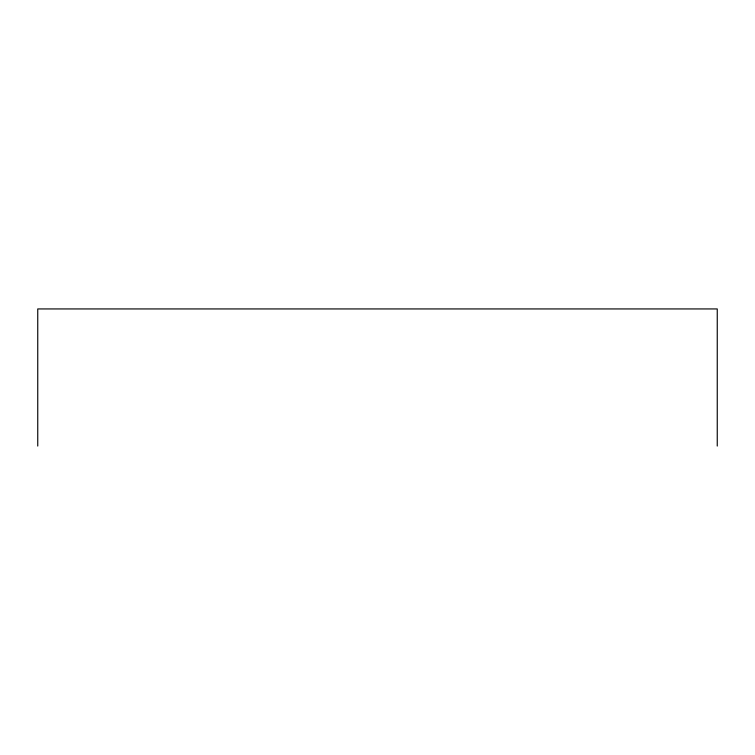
<?xml version="1.0" encoding="UTF-8"?>
<svg xmlns="http://www.w3.org/2000/svg" width="755" height="755" viewBox="0 0 755 755"><rect width="100%" height="100%" fill="white"/><g stroke="black" fill="none" stroke-linecap="round" stroke-linejoin="round"><path stroke-width="1.13" d="M717.25 446.063L717.25 308.937L37.75 308.937L37.75 446.063"/></g></svg>
